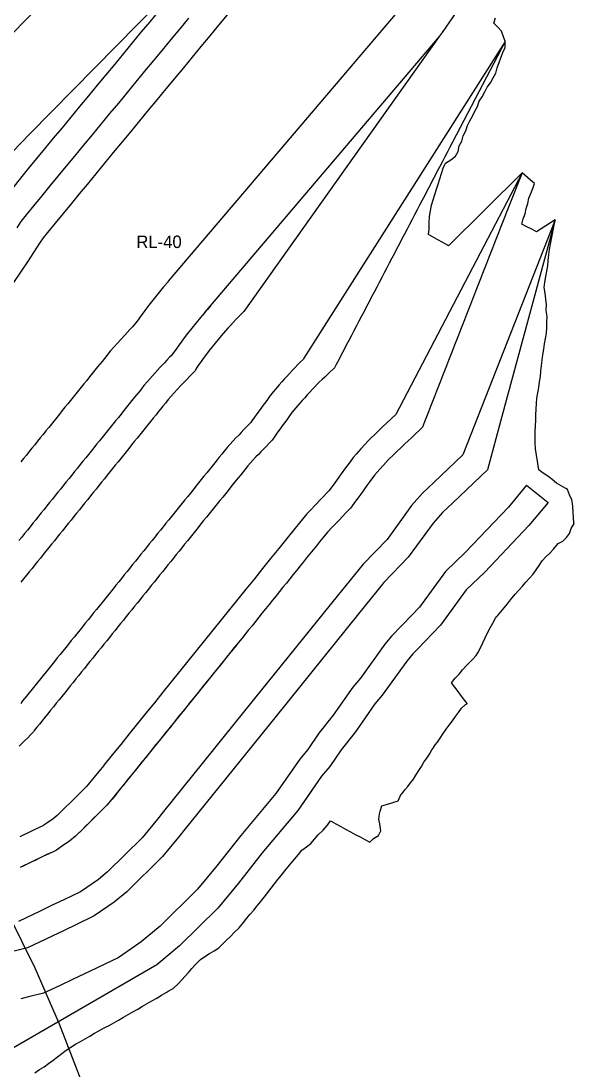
# Model space of a CAD drawing. Extents: x 115.113 to 115.1387, y -3.0991 to -3.0676.
# Drawn here: x 115.130841 to 115.132645, y -3.073791 to -3.070369 of the extents above; entities that cross this region are included whole.
import ezdxf

# ---------------------------------------------------------------- set-up
doc = ezdxf.new("R2010")
doc.units = 0
doc.header["$MEASUREMENT"] = 0
doc.layers.add('FeatureAttribs', color=7, linetype='Continuous')
doc.layers.add('HRS_SMT2_R1', color=7, linetype='Continuous')

# ---------------------------------------------------------------- blocks, each defined once
blk = doc.blocks.new('FEATURE')

msp = doc.modelspace()

# ---------------------------------------------------------------- linework, layer by layer
at = {"layer": 'HRS_SMT2_R1', "color": 1}
for points in [[(115.1325656, -3.0698921, -30), (115.1325646, -3.0698936, -30), (115.13237, -3.0701789, -30), (115.132215, -3.0704063, -30), (115.1322048, -3.0704197, -30), (115.1314389, -3.0713183, -30)], [(115.1308279, -3.0710427, -30), (115.1308414, -3.0710225, -30), (115.1308586, -3.0710006, -30), (115.130884, -3.0709697, -30), (115.13091, -3.0709381, -30), (115.1309361, -3.0709064, -30), (115.1309621, -3.0708748, -30), (115.130988, -3.0708433, -30), (115.1310165, -3.0708089, -30), (115.1310451, -3.0707743, -30), (115.1310737, -3.0707398, -30), (115.1311022, -3.0707052, -30), (115.1311308, -3.0706706, -30), (115.1311594, -3.0706361, -30), (115.131188, -3.0706015, -30), (115.1312166, -3.070567, -30), (115.1312452, -3.0705324, -30), (115.1312738, -3.0704978, -30), (115.1313023, -3.0704633, -30), (115.1313309, -3.0704287, -30), (115.1313595, -3.0703942, -30), (115.1313881, -3.0703596, -30)], [(115.1308279, -3.0710427, -30), (115.1308414, -3.0710225, -30), (115.1308586, -3.0710006, -30), (115.130884, -3.0709697, -30), (115.13091, -3.0709381, -30), (115.1309361, -3.0709064, -30), (115.1309621, -3.0708748, -30), (115.130988, -3.0708433, -30), (115.1310165, -3.0708089, -30), (115.1310451, -3.0707743, -30), (115.1310737, -3.0707398, -30), (115.1311022, -3.0707052, -30), (115.1311308, -3.0706706, -30), (115.1311594, -3.0706361, -30), (115.131188, -3.0706015, -30), (115.1312166, -3.070567, -30), (115.1312452, -3.0705324, -30), (115.1312738, -3.0704978, -30), (115.1313023, -3.0704633, -30), (115.1313309, -3.0704287, -30), (115.1313595, -3.0703942, -30), (115.1313881, -3.0703596, -30)], [(115.1324203, -3.0704354, -20), (115.1317635, -3.0714673, -20), (115.1317626, -3.0714704, -20), (115.131761, -3.0714719, -20), (115.1317513, -3.0714811, -20), (115.1317261, -3.0715064, -20), (115.1317161, -3.0715175, -20), (115.1317077, -3.0715269, -20), (115.1316993, -3.0715362, -20), (115.1316916, -3.0715449, -20), (115.1316829, -3.0715546, -20), (115.1316538, -3.0715891, -20), (115.1316422, -3.0716051, -20), (115.1316349, -3.0716151, -20), (115.1316277, -3.071625, -20), (115.1316206, -3.0716348, -20), (115.1316135, -3.0716445, -20), (115.1316026, -3.0716596, -20), (115.1315938, -3.0716721, -20), (115.1315901, -3.0716774, -20), (115.1315859, -3.0716818, -20), (115.1315766, -3.0716914, -20), (115.1315678, -3.0717005, -20), (115.131559, -3.0717097, -20), (115.1315508, -3.0717182, -20), (115.1315418, -3.0717275, -20), (115.1315132, -3.0717587, -20), (115.1315035, -3.0717707, -20), (115.1314955, -3.0717806, -20), (115.1314876, -3.0717904, -20), (115.1314803, -3.0717994, -20), (115.1314731, -3.0718084, -20), (115.1314642, -3.0718193, -20), (115.1314554, -3.0718303, -20), (115.1314465, -3.0718413, -20), (115.1314376, -3.0718522, -20), (115.1314288, -3.0718632, -20), (115.1314199, -3.0718742, -20), (115.1314111, -3.0718851, -20), (115.1314022, -3.0718961, -20), (115.1313934, -3.0719071, -20), (115.1313845, -3.071918, -20), (115.1313757, -3.071929, -20), (115.1313668, -3.0719399, -20), (115.131358, -3.0719509, -20), (115.1313491, -3.0719619, -20), (115.1313402, -3.0719728, -20), (115.1313314, -3.0719838, -20), (115.1313225, -3.0719948, -20), (115.1313137, -3.0720057, -20), (115.1313046, -3.0720169, -20), (115.1312955, -3.0720282, -20), (115.1312865, -3.0720394, -20), (115.1312774, -3.0720506, -20), (115.1312683, -3.0720619, -20), (115.1312593, -3.0720731, -20), (115.1312502, -3.0720843, -20), (115.1312411, -3.0720955, -20), (115.1312321, -3.0721068, -20), (115.131223, -3.072118, -20), (115.1312139, -3.0721292, -20), (115.1312049, -3.0721404, -20), (115.1311958, -3.0721517, -20), (115.1311867, -3.0721629, -20), (115.1311777, -3.0721741, -20), (115.1311686, -3.0721853, -20), (115.1311595, -3.0721966, -20), (115.1311505, -3.0722078, -20), (115.1311414, -3.0722191, -20), (115.1311323, -3.0722303, -20), (115.1311232, -3.0722416, -20), (115.1311141, -3.0722528, -20), (115.131105, -3.0722641, -20), (115.1310959, -3.0722754, -20), (115.1310868, -3.0722866, -20), (115.1310777, -3.0722979, -20), (115.1310686, -3.0723092, -20), (115.1310595, -3.0723204, -20), (115.1310504, -3.0723317, -20), (115.1310413, -3.072343, -20), (115.1310322, -3.0723542, -20), (115.1310231, -3.0723655, -20), (115.131014, -3.0723767, -20), (115.1310049, -3.072388, -20), (115.1309958, -3.0723993, -20), (115.1309867, -3.0724105, -20), (115.1309775, -3.0724219, -20), (115.1309684, -3.0724332, -20), (115.1309592, -3.0724446, -20), (115.13095, -3.0724559, -20), (115.1309409, -3.0724673, -20), (115.1309317, -3.0724786, -20), (115.1309225, -3.07249, -20), (115.1309134, -3.0725013, -20), (115.1309042, -3.0725127, -20), (115.130895, -3.0725241, -20), (115.1308859, -3.0725354, -20), (115.1308767, -3.0725468, -20), (115.1308675, -3.0725581, -20), (115.1308583, -3.0725695, -20), (115.1308461, -3.0725847, -20), (115.1308399, -3.0725927, -20)], [(115.1324752, -3.070864, -10), (115.132063, -3.0716512, -9.9990768), (115.1320183, -3.0716937, -10), (115.1320015, -3.0717097, -10), (115.1319749, -3.071735, -10), (115.1319498, -3.071763, -10), (115.1319343, -3.0717803, -10), (115.1319241, -3.0717917, -10), (115.1319143, -3.0718052, -10), (115.1318998, -3.0718251, -10), (115.1318856, -3.0718446, -10), (115.1318646, -3.0718734, -10), (115.1318464, -3.0718985, -10), (115.1318187, -3.0719272, -10), (115.131801, -3.0719455, -10), (115.1317847, -3.0719625, -10), (115.1317731, -3.0719745, -10), (115.1317493, -3.072004, -10), (115.1317348, -3.072022, -10), (115.1317082, -3.0720549, -10), (115.1316816, -3.0720877, -10), (115.1316551, -3.0721206, -10), (115.1316285, -3.0721535, -10), (115.1316019, -3.0721864, -10), (115.1315754, -3.0722193, -10), (115.1315481, -3.072253, -10), (115.131521, -3.0722867, -10), (115.1314937, -3.0723204, -10), (115.1314666, -3.072354, -10), (115.1314393, -3.0723877, -10), (115.1314121, -3.0724214, -10), (115.1313849, -3.0724552, -10), (115.1313576, -3.072489, -10), (115.1313303, -3.0725228, -10), (115.131303, -3.0725565, -10), (115.1312757, -3.0725903, -10), (115.1312484, -3.0726241, -10), (115.1312209, -3.0726582, -10), (115.1311934, -3.0726922, -10), (115.1311659, -3.0727263, -10), (115.1311384, -3.0727604, -10), (115.1311109, -3.0727944, -10), (115.1311105, -3.0727948, -10), (115.1311003, -3.072808, -10), (115.1310738, -3.07284, -10), (115.1310546, -3.0728632, -10), (115.1310354, -3.0728821, -10), (115.1310073, -3.0729099, -10), (115.1309791, -3.0729377, -10), (115.1309585, -3.0729579, -10), (115.1309457, -3.0729686, -10), (115.1309251, -3.0729827, -10), (115.1309117, -3.072992, -10), (115.1309023, -3.0729965, -10), (115.1308754, -3.0730093, -10), (115.1308372, -3.0730276, -10)], [(115.127933, -3.0709674, 40), (115.1281253, -3.0710216, 40), (115.1283147, -3.0710845, 40), (115.1285011, -3.071156, 40), (115.1286841, -3.0712359, 40), (115.1288631, -3.0713239, 40), (115.1290382, -3.07142, 40), (115.1292086, -3.0715238, 40), (115.1293742, -3.071635, 40), (115.1295347, -3.0717537, 40), (115.1296897, -3.0718793, 40), (115.1298389, -3.0720116, 40), (115.1299821, -3.0721504, 40), (115.1301191, -3.0722952, 40), (115.1302496, -3.0724459, 40), (115.1303734, -3.0726022, 40), (115.1304903, -3.0727636, 40), (115.1306001, -3.0729299, 40), (115.1307027, -3.0731009, 40), (115.1307978, -3.0732759, 40), (115.1308854, -3.0734548, 40), (115.1309653, -3.0736373, 40), (115.1310373, -3.073823, 40)], [(115.1325829, -3.0710162, 0), (115.132282, -3.071783, 0), (115.1321871, -3.0718732, 0), (115.1321509, -3.0719077, 0), (115.132115, -3.0719477, 0), (115.1320347, -3.0720581, 0), (115.1319571, -3.0721386, 0), (115.1318724, -3.0722435, 0), (115.1316029, -3.0725771, 0), (115.1313016, -3.0729501, 0), (115.1312901, -3.0729648, 0), (115.1312357, -3.0730308, 0), (115.1311229, -3.0731419, 0), (115.1310935, -3.0731662, 0), (115.1310347, -3.0732067, 0), (115.1309809, -3.0732324, 0), (115.1309427, -3.0732507, 0), (115.1309038, -3.0732693, 0), (115.1308322, -3.0733032, 0)], [(115.1314603, -3.0712966, -30), (115.1314572, -3.0713001, -30), (115.1314489, -3.0713094, -30), (115.1314409, -3.0713183, -30), (115.1314258, -3.0713353, -30), (115.1313834, -3.0713869, -30), (115.1313701, -3.0714051, -30), (115.1313629, -3.0714151, -30), (115.1313557, -3.071425, -30), (115.1313486, -3.0714347, -30), (115.1313301, -3.0714601, -30), (115.1313301, -3.0714602, -30), (115.1313257, -3.0714647, -30), (115.1313169, -3.0714739, -30), (115.1313086, -3.0714825, -30), (115.1312944, -3.0714973, -30), (115.1312531, -3.0715432, -30), (115.1312418, -3.0715571, -30), (115.1312339, -3.071567, -30), (115.1312259, -3.0715768, -30), (115.1312186, -3.0715858, -30), (115.1312114, -3.0715948, -30), (115.1312025, -3.0716057, -30), (115.1311937, -3.0716167, -30), (115.1311848, -3.0716277, -30), (115.131176, -3.0716386, -30), (115.1311671, -3.0716496, -30), (115.1311583, -3.0716606, -30), (115.1311494, -3.0716716, -30), (115.1311405, -3.0716825, -30), (115.1311317, -3.0716935, -30), (115.1311228, -3.0717044, -30), (115.131114, -3.0717154, -30), (115.1311051, -3.0717264, -30), (115.1310963, -3.0717373, -30), (115.1310874, -3.0717483, -30), (115.1310785, -3.0717593, -30), (115.1310697, -3.0717702, -30), (115.1310608, -3.0717812, -30), (115.131052, -3.0717921, -30), (115.1310429, -3.0718034, -30), (115.1310338, -3.0718146, -30), (115.1310248, -3.0718258, -30), (115.1310157, -3.0718371, -30), (115.1310067, -3.0718483, -30), (115.1309976, -3.0718595, -30), (115.1309885, -3.0718707, -30), (115.1309795, -3.0718819, -30), (115.1309704, -3.0718932, -30), (115.1309613, -3.0719044, -30), (115.1309522, -3.0719156, -30), (115.1309432, -3.0719268, -30), (115.1309341, -3.0719381, -30), (115.1309251, -3.0719493, -30), (115.130916, -3.0719605, -30), (115.1309069, -3.0719717, -30), (115.1308978, -3.071983, -30), (115.1308888, -3.0719942, -30), (115.1308797, -3.0720055, -30), (115.1308706, -3.0720167, -30), (115.1308615, -3.072028, -30), (115.1308524, -3.0720393, -30), (115.1308433, -3.0720505, -30), (115.1308342, -3.0720618, -30)], [(115.1324896, -3.0718818, 10), (115.1324305, -3.0719532, 10), (115.1322898, -3.0721013, 10), (115.1322251, -3.0721629, 10), (115.1321403, -3.0722794, 10), (115.1321168, -3.0723037, 10), (115.1320493, -3.0723738, 10), (115.1320279, -3.0723996, 10), (115.1319477, -3.0725101, 10), (115.1319233, -3.0725393, 10), (115.1318594, -3.0726314, 10), (115.1318126, -3.0726896, 10), (115.1317764, -3.0727431, 10), (115.1317501, -3.0727746, 10), (115.131672, -3.0728862, 10), (115.1315576, -3.0730227, 10), (115.1314799, -3.0731217, 10), (115.1314167, -3.0731983, 10), (115.1312949, -3.0733183, 10), (115.1312325, -3.0733699, 10), (115.1312002, -3.0733922, 10), (115.1311578, -3.0734214, 10), (115.1311166, -3.0734411, 10), (115.1310865, -3.0734555, 10), (115.1310482, -3.0734738, 10), (115.1310085, -3.0734928, 10), (115.1309685, -3.0735117, 10), (115.1309144, -3.0735373, 10), (115.1308698, -3.0735482, 10), (115.1308405, -3.0735554, 10)], [(115.1316809, -3.072876, 9.6156731), (115.131672, -3.0728862, 10), (115.1315576, -3.0730227, 10), (115.1314799, -3.0731217, 10), (115.1314167, -3.0731983, 10), (115.1312949, -3.0733183, 10), (115.1312325, -3.0733699, 10), (115.1312002, -3.0733922, 10), (115.1311578, -3.0734214, 10), (115.1311166, -3.0734411, 10), (115.1310865, -3.0734555, 10), (115.1310482, -3.0734738, 10), (115.1310085, -3.0734928, 10), (115.1309685, -3.0735117, 10), (115.1309144, -3.0735373, 10), (115.1308698, -3.0735482, 10), (115.1308405, -3.0735554, 10)]]:
    msp.add_polyline3d(points, dxfattribs=at)
at = {"layer": 'HRS_SMT2_R1', "color": 4}
for points in [[(115.1305061, -3.0707217, -20), (115.1306775, -3.0705465, -22.3362503), (115.1312413, -3.0699729, -30)], [(115.1305061, -3.0707217, -20), (115.1306775, -3.0705465, -22.3362503), (115.1312413, -3.0699729, -30)], [(115.1306985, -3.0709119, -20), (115.1308697, -3.0707369, -22.3362503), (115.1314333, -3.0701636, -30)], [(115.1306985, -3.0709119, -20), (115.1308697, -3.0707369, -22.3362503), (115.1314333, -3.0701636, -30)]]:
    msp.add_polyline3d(points, dxfattribs=at)
at = {"layer": 'HRS_SMT2_R1', "color": 3}
for points in [[(115.1320865, -3.0703178, -40), (115.1313206, -3.0712164, -40)], [(115.1308147, -3.0709121, -30), (115.1308407, -3.0708804, -30), (115.1308668, -3.0708488, -30), (115.1308928, -3.0708171, -30), (115.1309187, -3.0707856, -30), (115.1309473, -3.0707511, -30), (115.1309759, -3.0707165, -30), (115.1310045, -3.0706819, -30), (115.1310331, -3.0706474, -30), (115.1310617, -3.0706128, -30), (115.1310903, -3.0705783, -30), (115.1311188, -3.0705437, -30), (115.1311474, -3.0705091, -30), (115.131176, -3.0704746, -30), (115.1312046, -3.07044, -30), (115.1312332, -3.0704055, -30), (115.1312618, -3.0703709, -30), (115.1312903, -3.0703363, -30)], [(115.1308177, -3.0712205, -40), (115.1308423, -3.0711838, -40), (115.1308625, -3.0711534, -40), (115.1308826, -3.0711232, -40), (115.1309027, -3.0710929, -40), (115.1309141, -3.0710757, -40), (115.1309279, -3.0710582, -40), (115.1309533, -3.0710273, -40), (115.1309793, -3.0709957, -40), (115.1310054, -3.0709641, -40), (115.1310315, -3.0709324, -40), (115.1310572, -3.0709011, -40), (115.1310857, -3.0708667, -40), (115.1311142, -3.0708321, -40), (115.1311428, -3.0707976, -40), (115.1311714, -3.070763, -40), (115.1312, -3.0707284, -40), (115.1312286, -3.0706939, -40), (115.1312572, -3.0706593, -40), (115.1312857, -3.0706248, -40), (115.1313143, -3.0705902, -40), (115.1313429, -3.0705556, -40), (115.1313715, -3.0705211, -40), (115.1314001, -3.0704865, -40), (115.1314287, -3.070452, -40), (115.1314573, -3.0704174, -40), (115.1314858, -3.0703828, -40), (115.1315144, -3.0703483, -40)], [(115.1308177, -3.0712205, -40), (115.1308423, -3.0711838, -40), (115.1308625, -3.0711534, -40), (115.1308826, -3.0711232, -40), (115.1309027, -3.0710929, -40), (115.1309141, -3.0710757, -40), (115.1309279, -3.0710582, -40), (115.1309533, -3.0710273, -40), (115.1309793, -3.0709957, -40), (115.1310054, -3.0709641, -40), (115.1310315, -3.0709324, -40), (115.1310572, -3.0709011, -40), (115.1310857, -3.0708667, -40), (115.1311142, -3.0708321, -40), (115.1311428, -3.0707976, -40), (115.1311714, -3.070763, -40), (115.1312, -3.0707284, -40), (115.1312286, -3.0706939, -40), (115.1312572, -3.0706593, -40), (115.1312857, -3.0706248, -40), (115.1313143, -3.0705902, -40), (115.1313429, -3.0705556, -40), (115.1313715, -3.0705211, -40), (115.1314001, -3.0704865, -40), (115.1314287, -3.070452, -40), (115.1314573, -3.0704174, -40), (115.1314858, -3.0703828, -40), (115.1315144, -3.0703483, -40)], [(115.1322048, -3.0704197, -30), (115.1315671, -3.071315, -30), (115.1315425, -3.0713401, -30), (115.1315324, -3.0713513, -30), (115.1315241, -3.0713606, -30), (115.1315157, -3.0713699, -30), (115.1315079, -3.0713786, -30), (115.1314941, -3.0713943, -30), (115.1314544, -3.0714424, -30), (115.1314427, -3.0714585, -30), (115.1314355, -3.0714684, -30), (115.1314283, -3.0714784, -30), (115.1314212, -3.0714881, -30), (115.131414, -3.0714979, -30), (115.1314114, -3.0715033, -30), (115.1314084, -3.0715089, -30), (115.1313992, -3.0715185, -30), (115.1313903, -3.0715276, -30), (115.1313815, -3.0715368, -30), (115.1313733, -3.0715453, -30), (115.1313602, -3.071559, -30), (115.1313213, -3.0716021, -30), (115.1313116, -3.0716141, -30), (115.1313037, -3.071624, -30), (115.1312957, -3.0716338, -30), (115.1312885, -3.0716428, -30), (115.1312812, -3.0716518, -30), (115.1312724, -3.0716627, -30), (115.1312635, -3.0716737, -30), (115.1312547, -3.0716847, -30), (115.1312458, -3.0716956, -30), (115.1312369, -3.0717066, -30), (115.1312281, -3.0717176, -30), (115.1312192, -3.0717285, -30), (115.1312104, -3.0717395, -30), (115.1312015, -3.0717505, -30), (115.1311927, -3.0717614, -30), (115.1311838, -3.0717724, -30), (115.1311749, -3.0717834, -30), (115.1311661, -3.0717943, -30), (115.1311572, -3.0718053, -30), (115.1311484, -3.0718162, -30), (115.1311395, -3.0718272, -30), (115.1311307, -3.0718382, -30), (115.1311218, -3.0718491, -30), (115.1311128, -3.0718603, -30), (115.1311037, -3.0718716, -30), (115.1310946, -3.0718828, -30), (115.1310855, -3.071894, -30), (115.1310765, -3.0719053, -30), (115.1310674, -3.0719165, -30), (115.1310583, -3.0719277, -30), (115.1310493, -3.0719389, -30), (115.1310402, -3.0719502, -30), (115.1310311, -3.0719614, -30), (115.1310221, -3.0719726, -30), (115.131013, -3.0719838, -30), (115.1310039, -3.0719951, -30), (115.1309949, -3.0720063, -30), (115.1309858, -3.0720175, -30), (115.1309768, -3.0720287, -30), (115.1309677, -3.07204, -30), (115.1309586, -3.0720512, -30), (115.1309495, -3.0720625, -30), (115.1309404, -3.0720737, -30), (115.1309313, -3.072085, -30), (115.1309222, -3.0720963, -30), (115.1309131, -3.0721075, -30), (115.130904, -3.0721188, -30), (115.1308949, -3.07213, -30), (115.1308858, -3.0721413, -30), (115.1308767, -3.0721526, -30), (115.1308676, -3.0721638, -30), (115.1308585, -3.0721751, -30), (115.1308494, -3.0721864, -30), (115.1308404, -3.0721976, -30)], [(115.1324203, -3.0704354, -20), (115.1322483, -3.070764, -20), (115.13224, -3.0707797, -20), (115.1322318, -3.0707955, -20), (115.1322235, -3.0708112, -20), (115.1322153, -3.070827, -20), (115.1322071, -3.0708427, -20), (115.1321988, -3.0708585, -20), (115.1321906, -3.0708742, -20), (115.1321823, -3.07089, -20), (115.1321741, -3.0709057, -20), (115.1321658, -3.0709214, -20), (115.1321576, -3.0709372, -20), (115.1321493, -3.0709529, -20), (115.1321411, -3.0709687, -20), (115.1321329, -3.0709844, -20), (115.1321246, -3.0710002, -20), (115.1321164, -3.0710159, -20), (115.1321081, -3.0710317, -20), (115.1320999, -3.0710474, -20), (115.1320916, -3.0710631, -20), (115.1320834, -3.0710789, -20), (115.1320751, -3.0710946, -20), (115.1320669, -3.0711104, -20), (115.1320587, -3.0711261, -20), (115.1320504, -3.0711419, -20), (115.1320422, -3.0711576, -20), (115.1320339, -3.0711733, -20), (115.1320257, -3.0711891, -20), (115.1320174, -3.0712048, -20), (115.1320092, -3.0712206, -20), (115.132001, -3.0712363, -20), (115.1319927, -3.0712521, -20), (115.1319845, -3.0712678, -20), (115.1319762, -3.0712836, -20), (115.131968, -3.0712993, -20), (115.1319597, -3.0713151, -20), (115.1319515, -3.0713308, -20), (115.1319432, -3.0713465, -20), (115.131935, -3.0713623, -20), (115.1319268, -3.071378, -20), (115.1319185, -3.0713938, -20), (115.1319103, -3.0714095, -20), (115.131902, -3.0714253, -20), (115.1318938, -3.071441, -20), (115.1318855, -3.0714567, -20), (115.1318773, -3.0714725, -20), (115.1318691, -3.0714882, -20), (115.1318634, -3.071499, -20), (115.1318596, -3.0715026, -20), (115.1318485, -3.0715132, -20), (115.1318401, -3.0715212, -20), (115.1318317, -3.0715292, -20), (115.1318228, -3.0715376, -20), (115.1318139, -3.0715461, -20), (115.1317913, -3.0715687, -20), (115.1317829, -3.0715781, -20), (115.1317745, -3.0715874, -20), (115.1317662, -3.0715967, -20), (115.1317584, -3.0716054, -20), (115.1317506, -3.0716141, -20), (115.1317246, -3.071645, -20), (115.1317148, -3.0716585, -20), (115.1317075, -3.0716685, -20), (115.1317003, -3.0716784, -20), (115.1316932, -3.0716882, -20), (115.1316861, -3.0716979, -20), (115.1316756, -3.0717123, -20), (115.1316674, -3.0717241, -20), (115.1316597, -3.0717351, -20), (115.1316505, -3.0717447, -20), (115.1316412, -3.0717543, -20), (115.1316324, -3.0717635, -20), (115.1316236, -3.0717726, -20), (115.1316154, -3.0717811, -20), (115.1316072, -3.0717896, -20), (115.1315812, -3.0718179, -20), (115.1315733, -3.0718277, -20), (115.1315654, -3.0718376, -20), (115.1315574, -3.0718474, -20), (115.1315502, -3.0718564, -20), (115.1315429, -3.0718654, -20), (115.131534, -3.0718763, -20), (115.1315252, -3.0718873, -20), (115.1315163, -3.0718983, -20), (115.1315075, -3.0719092, -20), (115.1314986, -3.0719202, -20), (115.1314898, -3.0719312, -20), (115.1314809, -3.0719421, -20), (115.1314721, -3.0719531, -20), (115.1314632, -3.071964, -20), (115.1314543, -3.071975, -20), (115.1314455, -3.071986, -20), (115.1314366, -3.0719969, -20), (115.1314278, -3.0720079, -20), (115.1314189, -3.0720189, -20), (115.1314101, -3.0720298, -20), (115.1314012, -3.0720408, -20), (115.1313924, -3.0720518, -20), (115.1313835, -3.0720627, -20), (115.1313744, -3.0720739, -20), (115.1313654, -3.0720852, -20), (115.1313563, -3.0720964, -20), (115.1313472, -3.0721076, -20), (115.1313382, -3.0721189, -20), (115.1313291, -3.0721301, -20), (115.13132, -3.0721413, -20), (115.131311, -3.0721525, -20), (115.1313019, -3.0721638, -20), (115.1312928, -3.072175, -20), (115.1312838, -3.0721862, -20), (115.1312747, -3.0721974, -20), (115.1312656, -3.0722087, -20), (115.1312566, -3.0722199, -20), (115.1312475, -3.0722311, -20), (115.1312384, -3.0722423, -20), (115.1312294, -3.0722536, -20), (115.1312203, -3.0722648, -20), (115.1312112, -3.0722761, -20), (115.1312021, -3.0722873, -20), (115.131193, -3.0722986, -20), (115.1311839, -3.0723098, -20), (115.1311748, -3.0723211, -20), (115.1311657, -3.0723324, -20), (115.1311566, -3.0723436, -20), (115.1311475, -3.0723549, -20), (115.1311384, -3.0723662, -20), (115.1311293, -3.0723774, -20), (115.1311202, -3.0723887, -20), (115.1311111, -3.0724, -20), (115.131102, -3.0724112, -20), (115.1310929, -3.0724225, -20), (115.1310838, -3.0724337, -20), (115.1310747, -3.072445, -20), (115.1310656, -3.0724563, -20), (115.1310565, -3.0724675, -20), (115.1310474, -3.0724789, -20), (115.1310382, -3.0724902, -20), (115.131029, -3.0725016, -20), (115.1310199, -3.0725129, -20), (115.1310107, -3.0725243, -20), (115.1310015, -3.0725356, -20), (115.1309924, -3.072547, -20), (115.1309832, -3.0725583, -20), (115.130974, -3.0725697, -20), (115.1309648, -3.0725811, -20), (115.1309557, -3.0725924, -20), (115.1309465, -3.0726038, -20), (115.1309373, -3.0726151, -20), (115.1309282, -3.0726265, -20), (115.1309166, -3.0726408, -20), (115.1309101, -3.0726493, -20), (115.1309013, -3.07266, -20), (115.1308925, -3.0726706, -20), (115.1308836, -3.0726813, -20), (115.1308816, -3.0726858, -20), (115.1308721, -3.0726952, -20), (115.1308625, -3.0727047, -20), (115.1308531, -3.072714, -20), (115.1308437, -3.0727232, -20), (115.1308343, -3.0727325, -20)], [(115.1324752, -3.070864, -10), (115.1324315, -3.0709754, -10), (115.1324249, -3.0709921, -10), (115.1324184, -3.0710087, -10), (115.1324118, -3.0710254, -10), (115.1324053, -3.0710421, -10), (115.1323988, -3.0710587, -10), (115.1323922, -3.0710754, -10), (115.1323857, -3.0710921, -10), (115.1323791, -3.0711087, -10), (115.1323726, -3.0711254, -10), (115.132366, -3.0711421, -10), (115.1323595, -3.0711588, -10), (115.132353, -3.0711754, -10), (115.1323464, -3.0711921, -10), (115.1323399, -3.0712088, -10), (115.1323333, -3.0712254, -10), (115.1323268, -3.0712421, -10), (115.1323203, -3.0712588, -10), (115.1323137, -3.0712754, -10), (115.1323072, -3.0712921, -10), (115.1323006, -3.0713088, -10), (115.1322941, -3.0713255, -10), (115.1322875, -3.0713421, -10), (115.132281, -3.0713588, -10), (115.1322745, -3.0713755, -10), (115.1322679, -3.0713921, -10), (115.1322614, -3.0714088, -10), (115.1322548, -3.0714255, -10), (115.1322483, -3.0714421, -10), (115.1322417, -3.0714588, -10), (115.1322352, -3.0714755, -10), (115.1322287, -3.0714922, -10), (115.1322221, -3.0715088, -10), (115.1322156, -3.0715255, -10), (115.132209, -3.0715422, -10), (115.1322025, -3.0715588, -10), (115.132196, -3.0715755, -10), (115.1321894, -3.0715922, -10), (115.1321829, -3.0716088, -10), (115.1321763, -3.0716255, -10), (115.1321698, -3.0716422, -10), (115.1321632, -3.0716589, -10), (115.1321567, -3.0716755, -10), (115.1321502, -3.0716922, -10), (115.1321498, -3.0716931, -10), (115.1321394, -3.0717031, -10), (115.1321275, -3.0717143, -10), (115.1321156, -3.0717256, -10), (115.1321038, -3.0717369, -10), (115.1320919, -3.0717482, -10), (115.1320801, -3.0717594, -10), (115.132068, -3.0717709, -10), (115.1320559, -3.0717824, -10), (115.1320393, -3.0717982, -10), (115.1320232, -3.0718162, -10), (115.1320112, -3.0718295, -10), (115.131994, -3.0718488, -10), (115.1319792, -3.071869, -10), (115.1319692, -3.0718828, -10), (115.1319591, -3.0718966, -10), (115.1319491, -3.0719104, -10), (115.1319391, -3.0719242, -10), (115.131929, -3.071938, -10), (115.131919, -3.0719518, -10), (115.1319153, -3.0719569, -10), (115.1319117, -3.0719606, -10), (115.1319006, -3.0719721, -10), (115.1318895, -3.0719836, -10), (115.1318785, -3.0719951, -10), (115.1318674, -3.0720066, -10), (115.1318563, -3.0720181, -10), (115.1318404, -3.0720346, -10), (115.1318255, -3.072053, -10), (115.131815, -3.0720661, -10), (115.1318044, -3.0720792, -10), (115.1317938, -3.0720923, -10), (115.1317832, -3.0721054, -10), (115.1317726, -3.0721185, -10), (115.131762, -3.0721316, -10), (115.1317515, -3.0721447, -10), (115.1317402, -3.0721586, -10), (115.131729, -3.0721725, -10), (115.1317178, -3.0721864, -10), (115.1317065, -3.0722003, -10), (115.1316953, -3.0722142, -10), (115.1316841, -3.0722282, -10), (115.1316729, -3.0722421, -10), (115.1316616, -3.072256, -10), (115.1316504, -3.0722699, -10), (115.1316392, -3.0722838, -10), (115.1316279, -3.0722977, -10), (115.1316167, -3.0723116, -10), (115.1316055, -3.0723255, -10), (115.1315943, -3.0723394, -10), (115.131583, -3.0723533, -10), (115.1315718, -3.0723672, -10), (115.1315606, -3.0723811, -10), (115.1315493, -3.072395, -10), (115.1315381, -3.0724089, -10), (115.1315269, -3.0724228, -10), (115.1315157, -3.0724367, -10), (115.1315044, -3.0724506, -10), (115.1314932, -3.0724645, -10), (115.131482, -3.0724784, -10), (115.1314708, -3.0724922, -10), (115.1314597, -3.072506, -10), (115.1314485, -3.0725198, -10), (115.1314373, -3.0725336, -10), (115.1314262, -3.0725475, -10), (115.131415, -3.0725613, -10), (115.1314039, -3.0725751, -10), (115.1313927, -3.0725889, -10), (115.1313815, -3.0726027, -10), (115.1313704, -3.0726165, -10), (115.1313592, -3.0726304, -10), (115.1313481, -3.0726442, -10), (115.1313369, -3.072658, -10), (115.1313258, -3.0726718, -10), (115.1313146, -3.0726856, -10), (115.1313034, -3.0726994, -10), (115.1312923, -3.0727133, -10), (115.1312811, -3.0727271, -10), (115.13127, -3.0727409, -10), (115.1312588, -3.0727547, -10), (115.1312476, -3.0727685, -10), (115.1312365, -3.0727823, -10), (115.1312253, -3.0727961, -10), (115.1312142, -3.07281, -10), (115.131203, -3.0728238, -10), (115.1311918, -3.0728376, -10), (115.1311793, -3.0728531, -10), (115.1311735, -3.0728605, -10), (115.1311702, -3.0728648, -10), (115.1311593, -3.072878, -10), (115.1311485, -3.0728912, -10), (115.1311376, -3.0729044, -10), (115.1311267, -3.0729175, -10), (115.1311209, -3.0729245, -10), (115.1311141, -3.0729313, -10), (115.1311015, -3.0729436, -10), (115.131089, -3.072956, -10), (115.1310765, -3.0729683, -10), (115.131064, -3.0729806, -10), (115.1310514, -3.072993, -10), (115.1310389, -3.0730053, -10), (115.1310264, -3.0730177, -10), (115.1310187, -3.0730253, -10), (115.1310141, -3.073029, -10), (115.1310043, -3.0730371, -10), (115.1309998, -3.0730409, -10), (115.1309907, -3.0730472, -10), (115.130976, -3.0730573, -10), (115.1309613, -3.0730674, -10), (115.1309567, -3.0730706, -10), (115.1309544, -3.0730717, -10), (115.1309409, -3.0730781, -10), (115.1309275, -3.0730845, -10), (115.130914, -3.073091, -10), (115.1309013, -3.0730971, -10), (115.1308886, -3.0731032, -10), (115.1308758, -3.0731092, -10), (115.1308628, -3.0731155, -10), (115.1308498, -3.0731217, -10), (115.1308375, -3.0731276, -10)], [(115.1325829, -3.0710162, 0), (115.1324091, -3.0716581, 0), (115.1323622, -3.0718313, 0), (115.1322489, -3.0719389, 0), (115.1322153, -3.0719709, 0), (115.1321849, -3.0720048, 0), (115.1321036, -3.0721165, 0), (115.1320244, -3.0721987, 0), (115.1319422, -3.0723005, 0), (115.1316728, -3.0726341, 0), (115.1313715, -3.0730071, 0), (115.1313601, -3.0730217, 0), (115.1313019, -3.0730921, 0), (115.1311858, -3.0732065, 0), (115.1311444, -3.0732408, 0), (115.1310798, -3.0732853, 0), (115.1310196, -3.0733141, 0), (115.1309813, -3.0733323, 0), (115.1309422, -3.0733511, 0), (115.1308623, -3.0733888, 0), (115.1307742, -3.0734105, 0)], [(115.1313206, -3.0712164, -40), (115.1313199, -3.071219, -40), (115.1313197, -3.0712196, -40), (115.1313059, -3.0712354, -40), (115.1312576, -3.0712944, -40), (115.1312443, -3.0713127, -40), (115.1312371, -3.0713226, -40), (115.1312299, -3.0713325, -40), (115.1312228, -3.0713423, -40), (115.1312104, -3.0713593, -40), (115.131205, -3.0713649, -40), (115.1311963, -3.0713739, -40), (115.131179, -3.0713921, -40), (115.1311321, -3.0714445, -40), (115.1311209, -3.0714584, -40), (115.1311129, -3.0714682, -40), (115.131105, -3.0714781, -40), (115.1310977, -3.0714871, -40), (115.1310904, -3.0714961, -40), (115.1310816, -3.071507, -40), (115.1310727, -3.071518, -40), (115.1310639, -3.0715289, -40), (115.131055, -3.0715399, -40), (115.1310462, -3.0715509, -40), (115.1310373, -3.0715618, -40), (115.1310284, -3.0715728, -40), (115.1310196, -3.0715838, -40), (115.1310107, -3.0715947, -40), (115.1310019, -3.0716057, -40), (115.130993, -3.0716167, -40), (115.1309842, -3.0716276, -40), (115.1309753, -3.0716386, -40), (115.1309665, -3.0716496, -40), (115.1309576, -3.0716605, -40), (115.1309487, -3.0716715, -40), (115.1309399, -3.0716824, -40), (115.130931, -3.0716934, -40), (115.130922, -3.0717046, -40), (115.1309129, -3.0717159, -40), (115.1309038, -3.0717271, -40), (115.1308948, -3.0717383, -40), (115.1308857, -3.0717495, -40), (115.1308766, -3.0717608, -40), (115.1308676, -3.071772, -40), (115.1308585, -3.0717832, -40), (115.1308494, -3.0717945, -40), (115.1308404, -3.0718057, -40)], [(115.1325601, -3.071938, 10), (115.1324977, -3.0720134, 10), (115.1323533, -3.0721654, 10), (115.1322928, -3.0722229, 10), (115.1322092, -3.0723378, 10), (115.1321342, -3.0724156, 10), (115.1321184, -3.0724316, 10), (115.1320989, -3.0724553, 10), (115.1320185, -3.0725658, 10), (115.1319948, -3.0725943, 10), (115.1319314, -3.0726858, 10), (115.1318849, -3.0727436, 10), (115.1318482, -3.0727978, 10), (115.1318214, -3.0728298, 10), (115.1317433, -3.0729414, 10), (115.1316273, -3.0730798, 10), (115.1315499, -3.0731786, 10), (115.131483, -3.0732596, 10), (115.1313579, -3.0733829, 10), (115.1312834, -3.0734445, 10), (115.1300111, -3.0741798, 10)], [(115.1315444, -3.0724011, -10), (115.1315364, -3.072411, -10), (115.1315092, -3.0724447, -10), (115.131482, -3.0724784, -10), (115.1314547, -3.0725122, -10), (115.1314274, -3.072546, -10), (115.1314001, -3.0725798, -10), (115.1313728, -3.0726135, -10), (115.1313455, -3.0726473, -10), (115.1313182, -3.0726811, -10), (115.1312907, -3.0727152, -10), (115.1312632, -3.0727492, -10), (115.1312357, -3.0727833, -10), (115.1311804, -3.0728518, -10)], [(115.1311808, -3.0728512, -10), (115.1311702, -3.0728648, -10), (115.131143, -3.0728978, -10), (115.1311209, -3.0729245, -10), (115.1310984, -3.0729467, -10), (115.1310702, -3.0729745, -10), (115.131042, -3.0730023, -10), (115.1310187, -3.0730253, -10), (115.1309998, -3.0730409, -10), (115.130976, -3.0730573, -10), (115.1309567, -3.0730706, -10), (115.1309409, -3.0730781, -10), (115.130914, -3.073091, -10), (115.1308758, -3.0731092, -10), (115.1308375, -3.0731276, -10)], [(115.1317901, -3.0728746, 10), (115.1317433, -3.0729414, 10), (115.1316273, -3.0730798, 10), (115.1315499, -3.0731786, 10), (115.131483, -3.0732596, 10), (115.1313579, -3.0733829, 10), (115.1312834, -3.0734445, 10), (115.1300111, -3.0741798, 10)], [(115.1313019, -3.0730921, 0), (115.1311858, -3.0732065, 0), (115.1311444, -3.0732408, 0), (115.1310798, -3.0732853, 0), (115.1310196, -3.0733141, 0), (115.1309813, -3.0733323, 0), (115.1309422, -3.0733511, 0), (115.1308623, -3.0733888, 0), (115.1307742, -3.0734105, 0)]]:
    msp.add_polyline3d(points, dxfattribs=at)
at = {"layer": 'HRS_SMT2_R1', "color": 6}
msp.add_polyline3d([(115.1308862, -3.0737968, 16.7990246), (115.1309006, -3.0737859, 16.6529541), (115.1309161, -3.0737769, 16.6529541), (115.1309308, -3.0737664, 16.5396671), (115.1309452, -3.0737555, 16.3987446), (115.1309596, -3.0737447, 16.2621651), (115.1309741, -3.0737339, 16.1256008), (115.1309886, -3.0737231, 15.9935999), (115.1310032, -3.0737127, 15.8829775), (115.1310188, -3.0737037, 15.8829775), (115.1310343, -3.0736947, 15.8829775), (115.1310498, -3.0736858, 15.8829775), (115.1310653, -3.0736768, 15.8829775), (115.1310808, -3.0736678, 15.8829775), (115.1310963, -3.0736589, 15.8829775), (115.1311118, -3.0736499, 15.8829775), (115.1311283, -3.0736425, 15.9983397), (115.1311438, -3.0736335, 15.9983397), (115.1311593, -3.0736246, 15.9983397), (115.1311748, -3.0736156, 15.9983397), (115.1311903, -3.0736066, 15.9983397), (115.1312058, -3.0735977, 15.9983397), (115.1312214, -3.0735887, 15.9983397), (115.1312369, -3.0735797, 15.9983397), (115.1312524, -3.0735707, 15.9983397), (115.1312679, -3.0735618, 15.9983397), (115.1312834, -3.0735528, 15.9983397), (115.1312989, -3.0735438, 15.9983397), (115.1313144, -3.0735349, 15.9983397), (115.1313211, -3.073531, 16), (115.1313366, -3.0735218, 15.9827375), (115.131354, -3.0735054, 15.8857374), (115.1313651, -3.0734935, 15.7531328), (115.131376, -3.0734814, 15.5986862), (115.1313869, -3.0734692, 15.4431362), (115.1313977, -3.073457, 15.281846), (115.1314109, -3.0734422, 15.0870161), (115.1314259, -3.0734275, 15.0906363), (115.1314407, -3.0734176, 15.306118), (115.131456, -3.0734081, 15.5583525), (115.1314712, -3.0733985, 15.8084269), (115.1314862, -3.0733888, 16.036726), (115.1314988, -3.0733764, 16.036726), (115.1315113, -3.0733641, 16.036726), (115.1315238, -3.0733518, 16.036726), (115.1315363, -3.0733395, 16.036726), (115.1315522, -3.0733237, 16.0307674), (115.1315665, -3.0733065, 16.036726), (115.1315776, -3.073293, 16.036726), (115.1315888, -3.0732795, 16.036726), (115.1315999, -3.073266, 16.036726), (115.1316111, -3.0732525, 16.036726), (115.1316222, -3.073239, 16.036726), (115.1316348, -3.073223, 16.036726), (115.1316458, -3.0732089, 16.036726), (115.1316569, -3.0731948, 16.036726), (115.131668, -3.0731807, 16.036726), (115.131679, -3.0731666, 16.036726), (115.1316901, -3.0731525, 16.036726), (115.1317012, -3.0731384, 16.036726), (115.1317109, -3.0731269, 16.036726), (115.1317225, -3.0731131, 16.036726), (115.1317341, -3.0730992, 16.036726), (115.1317457, -3.0730854, 16.036726), (115.1317573, -3.0730715, 16.036726), (115.1317717, -3.0730601, 16.274128), (115.1317867, -3.0730492, 16.5649223), (115.1317983, -3.0730353, 16.5649223), (115.1318099, -3.0730215, 16.5649223), (115.1318266, -3.0730059, 16.7392921), (115.1318404, -3.0729892, 16.8539486), (115.1318502, -3.0729753, 16.8539486), (115.1318521, -3.0729763, 16.8750744), (115.1318679, -3.0729849, 17.0958004), (115.1318837, -3.0729935, 17.4382153), (115.1318996, -3.0730022, 17.7806282), (115.1319154, -3.0730108, 17.9414043), (115.1319312, -3.0730194, 19.0746937), (115.131947, -3.073028, 20.7180748), (115.1319628, -3.0730366, 22.3615341), (115.1319786, -3.0730452, 26.1687336), (115.1319906, -3.0730328, 26.341692), (115.1320072, -3.0730237, 26.878273), (115.1320141, -3.0730078, 26.6568851), (115.1320111, -3.0729848, 25.6519451), (115.1320095, -3.0729753, 25.2203712), (115.1320083, -3.0729696, 24.9279709), (115.1320099, -3.0729527, 24.3129406), (115.1320124, -3.072944, 24.0653133), (115.1320173, -3.0729266, 23.5979462), (115.1320332, -3.0729217, 24.2238445), (115.1320504, -3.0729164, 24.9921169), (115.1320706, -3.0729104, 25.8480244), (115.1320774, -3.0728952, 25.6609631), (115.1320808, -3.0728898, 25.651104), (115.132084, -3.0728862, 25.6609631), (115.1320933, -3.0728746, 25.6609631), (115.1321025, -3.0728631, 25.6609631), (115.1321118, -3.0728515, 25.6609631), (115.1321211, -3.07284, 25.6609631), (115.132129, -3.0728269, 25.6646748), (115.1321383, -3.0728114, 25.4815903), (115.1321473, -3.0727983, 25.4815903), (115.1321552, -3.0727844, 25.3864555), (115.1321643, -3.0727713, 25.3864555), (115.1321733, -3.0727583, 25.3864555), (115.1321813, -3.0727444, 25.2982597), (115.1321842, -3.0727399, 25.2870712), (115.1321854, -3.0727386, 25.2982597), (115.132192, -3.072728, 25.1866493), (115.1321999, -3.0727185, 25.1866493), (115.132208, -3.0727061, 25.1832085), (115.1322178, -3.0726909, 25.0399857), (115.1322278, -3.0726771, 25.0399857), (115.1322379, -3.0726633, 25.0399857), (115.1322479, -3.0726495, 25.0399857), (115.132258, -3.0726356, 25.0399857), (115.132268, -3.0726218, 25.0399857), (115.132278, -3.072608, 25.0399857), (115.1322906, -3.072596, 25.2361717), (115.1322911, -3.072596, 25.2361717), (115.132296, -3.0725938, 25.3883381), (115.1322967, -3.0725934, 25.3993607), (115.1322886, -3.072583, 25.3382454), (115.1322776, -3.0725686, 25.1999626), (115.1322666, -3.0725543, 25), (115.1322556, -3.07254, 24.2973671), (115.1322447, -3.0725257, 19.9831753), (115.1322572, -3.0725103, 19.8744221), (115.1322697, -3.0724973, 19.8744221), (115.1322809, -3.0724831, 19.7627621), (115.1322934, -3.0724702, 19.7627621), (115.1323059, -3.0724572, 19.7627621), (115.1323131, -3.0724496, 19.8186283), (115.1323255, -3.0724365, 19.7452602), (115.1323309, -3.0724276, 19.7694416), (115.1323402, -3.0724121, 19.5848732), (115.1323475, -3.0723954, 19.3377514), (115.1323545, -3.0723785, 19.0621319), (115.1323626, -3.0723624, 18.8768482), (115.1323715, -3.0723469, 18.7511768), (115.1323803, -3.0723313, 18.621666), (115.1323883, -3.0723152, 18.4244518), (115.1323914, -3.0723102, 18.398304), (115.1323951, -3.0723073, 18.4244518), (115.1324058, -3.0722943, 18.2946529), (115.1324165, -3.0722813, 18.1648674), (115.1324272, -3.0722684, 18.0349712), (115.1324379, -3.0722554, 17.9041519), (115.1324522, -3.0722362, 17.7163258), (115.1324643, -3.0722236, 17.7163258), (115.1324763, -3.0722109, 17.7163258), (115.1324874, -3.0721973, 17.6287346), (115.1324994, -3.0721846, 17.6287346), (115.1325114, -3.0721719, 17.6287346), (115.1325216, -3.0721575, 17.4665585), (115.1325314, -3.0721427, 17.266674), (115.1325412, -3.0721279, 17.0702515), (115.1325533, -3.0721152, 17.0702515), (115.1325653, -3.0721026, 17.0702515), (115.1325773, -3.0720899, 17.0702515), (115.1325927, -3.0720717, 17.0702515), (115.1326086, -3.0720637, 17.5243702), (115.1326204, -3.0720523, 17.6407375), (115.1326297, -3.0720388, 17.5536499), (115.1326356, -3.0720224, 17.1729164), (115.1326441, -3.0720083, 17.0169697), (115.1326447, -3.0720083, 17.0771904), (115.1326445, -3.0720048, 17.0058327), (115.1326434, -3.071987, 16.660429), (115.1326423, -3.0719692, 16.3107262), (115.1326411, -3.0719514, 15.9536934), (115.1326392, -3.0719339, 15.5484133), (115.1326372, -3.0719291, 15.467207), (115.1326304, -3.0719124, 15.0989647), (115.1326236, -3.0718956, 14.6542616), (115.1326184, -3.0718927, 14.5789146), (115.1326027, -3.0718837, 14.3866444), (115.1325871, -3.0718748, 14.2416534), (115.132573, -3.0718635, 14.2416534), (115.1325589, -3.0718523, 14.2416534), (115.1325436, -3.0718425, 14.1170502), (115.1325295, -3.0718313, 14.1170502), (115.1325191, -3.0717626, 8.5682888), (115.1325184, -3.0717438, 8.21064), (115.1325179, -3.0717251, 7.8648496), (115.1325182, -3.0717065, 7.5754013), (115.1325191, -3.0716882, 7.3216753), (115.1325197, -3.07167, 7.0543489), (115.1325206, -3.0716519, 6.8021293), (115.132521, -3.0716336, 6.5222006), (115.1325219, -3.0716155, 6.2767229), (115.1325237, -3.0715977, 6.0867167), (115.1325266, -3.0715801, 5.9726968), (115.1325295, -3.0715626, 5.8577976), (115.1325324, -3.071545, 5.7390566), (115.1325349, -3.0715274, 5.6035285), (115.1325364, -3.0715094, 5.3946347), (115.1325391, -3.0714918, 5.2641034), (115.1325408, -3.0714739, 5.0701652), (115.1325434, -3.0714563, 4.9373817), (115.1325464, -3.0714387, 4.8280883), (115.1325488, -3.071421, 4.6782327), (115.1325513, -3.0714034, 4.535677), (115.1325545, -3.0713859, 4.4433165), (115.1325557, -3.0713679, 4.2098517), (115.1325557, -3.0713495, 3.9049311), (115.1325567, -3.0713314, 3.665957), (115.1325542, -3.0713124, 3.1908376), (115.1325546, -3.0712941, 2.9056058), (115.1325527, -3.0712753, 2.4712369), (115.1325501, -3.0712562, 1.9957094), (115.1325469, -3.071237, 1.4738203), (115.1325498, -3.0712194, 1.3595629), (115.1325529, -3.0712019, 1.2550217), (115.1325559, -3.0711844, 1.1490372), (115.1325588, -3.0711668, 1.0334131), (115.1325607, -3.071149, 0.8532842), (115.1325624, -3.0711311, 0.6592438), (115.1325646, -3.0711134, 0.4924504), (115.1325677, -3.0710959, 0.393608), (115.1325829, -3.0710162, 0), (115.1325227, -3.0710555, -1.4085069), (115.1325066, -3.0710473, -3.1549203), (115.1324906, -3.0710392, -5.3559599), (115.1324745, -3.071031, -7.5571198), (115.1324793, -3.0710136, -7.6357322), (115.1324858, -3.0709969, -7.6357322), (115.1324883, -3.0709795, -7.8008146), (115.1324945, -3.0709636, -7.8008146), (115.1324976, -3.0709464, -7.9389939), (115.1325038, -3.0709305, -7.9389939), (115.1325101, -3.0709146, -7.9389939), (115.1325163, -3.0708987, -7.9389939), (115.1325028, -3.0708872, -7.6193309), (115.1324752, -3.070864, -10), (115.1322351, -3.0711014, -14.3102207), (115.1322322, -3.0710997, -14.459897), (115.1322165, -3.0710908, -15.1324148), (115.1322009, -3.0710819, -15.8043203), (115.1321852, -3.071073, -16.6321449), (115.1321695, -3.0710642, -17.1911469), (115.1321725, -3.0710456, -17.4307709), (115.1321719, -3.0710252, -17.8386192), (115.1321734, -3.0710059, -18.1450653), (115.1321766, -3.0709874, -18.3780251), (115.1321799, -3.0709691, -18.6036854), (115.1321848, -3.0709516, -18.7575932), (115.1321904, -3.0709344, -18.8785477), (115.1321959, -3.0709172, -19.0026512), (115.1322019, -3.0709003, -19.1026287), (115.1322073, -3.0708831, -19.2335262), (115.132212, -3.0708655, -19.3948898), (115.1322175, -3.0708483, -19.5208588), (115.1322258, -3.0708325, -19.5208588), (115.1322431, -3.0708216, -19.1048565), (115.1322582, -3.0708095, -18.7927971), (115.1322664, -3.0707937, -18.7927971), (115.1322703, -3.0707757, -18.9936123), (115.1322785, -3.07076, -18.9936123), (115.1322832, -3.0707425, -19.1535969), (115.1322914, -3.0707269, -19.1535969), (115.132297, -3.0707098, -19.2714252), (115.1323052, -3.0706942, -19.2714252), (115.1323134, -3.0706785, -19.2714252), (115.1323216, -3.0706629, -19.2714252), (115.1323298, -3.0706472, -19.2714252), (115.1323348, -3.0706299, -19.4157009), (115.1323454, -3.0706155, -19.3075104), (115.1323535, -3.0705999, -19.3075104), (115.1323617, -3.0705842, -19.3075104), (115.1323728, -3.0705701, -19.1760597), (115.132381, -3.0705544, -19.1760597), (115.1323892, -3.0705388, -19.1760597), (115.1323936, -3.0705211, -19.3510437), (115.1324123, -3.0704711, -19.6195545), (115.1324196, -3.0704549, -19.6597824), (115.1324203, -3.0704354, -20), (115.1324084, -3.0704016, -21.7325382), (115.1323957, -3.0703887, -22.9780197), (115.1323831, -3.0703759, -25.0833149), (115.1323881, -3.0703585, -25.3118992)], dxfattribs=at)
at = {"layer": 'HRS_SMT2_R1', "color": 18}
msp.add_polyline3d([(115.1324896, -3.0718818, 10), (115.1325601, -3.071938, 10)], dxfattribs=at)

# ---------------------------------------------------------------- block references
at = {"layer": 'FeatureAttribs'}
ref = msp.add_blockref('FEATURE', (115.1312169, -3.0711086, -30), dxfattribs=at)
ref.add_attrib('NAME', 'RL-40', (115.1312169, -3.0711086, -30), dxfattribs={"height": 0.00004066})

doc.saveas('drawing.dxf')
